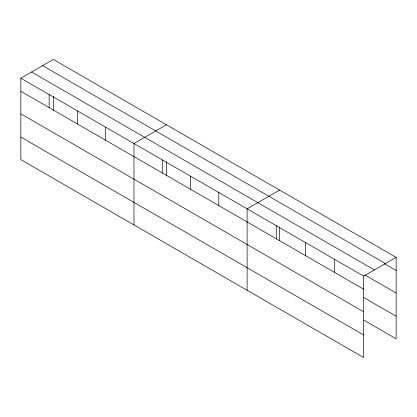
<?xml version="1.0" encoding="UTF-8"?>
<svg xmlns="http://www.w3.org/2000/svg" width="417" height="417" viewBox="0 0 417 417"><rect width="100%" height="100%" fill="white"/><g stroke="black" fill="none" stroke-linecap="round" stroke-linejoin="round"><path stroke-width="0.63" d="M20.85 78.214L363.655 276.132L363.655 357.546L20.85 159.628L20.85 78.214L53.345 59.454L396.15 257.372L396.15 338.786L363.65 320.021M166.472 124.766L133.977 143.526L133.977 224.94M279.599 190.079L247.104 208.839L247.104 290.253M363.655 276.132L396.15 257.372M42.623 65.646L385.428 263.56M384.38 263.664L396.15 270.456M31.572 72.021L374.377 269.94M364.771 274.886L396.15 293.005M20.85 91.302L363.655 289.216M363.65 297.472L396.15 316.237M20.85 113.851L363.655 311.765M20.85 137.078L363.655 334.997M334.517 259.306L334.517 272.395M305.38 242.486L305.38 255.574M279.599 227.004L279.599 240.557M276.242 225.665L276.242 238.748M218.821 192.513L218.821 205.597M190.538 176.183L190.538 189.271M166.472 161.692L166.472 175.891M162.26 159.857L162.26 172.94M105.694 127.201L105.694 140.284M77.411 110.87L77.411 123.958M53.345 96.379L53.345 110.578M49.133 94.544L49.133 107.628"/></g></svg>
